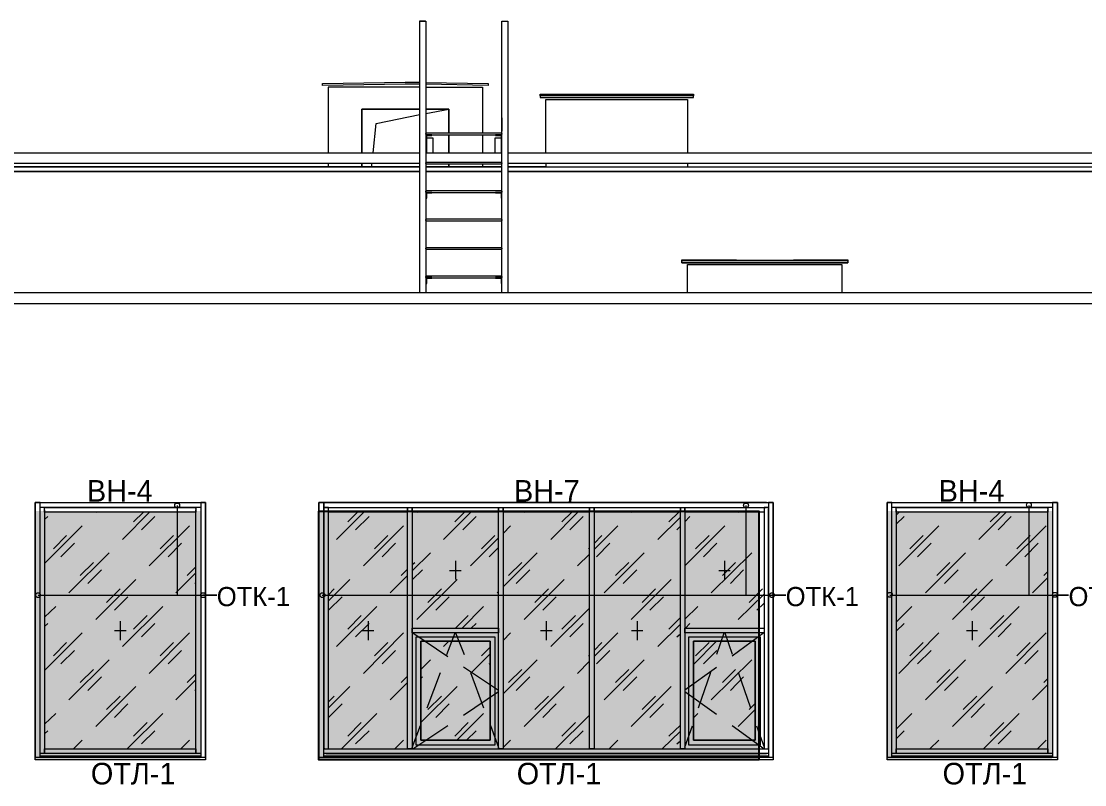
# Model space of a CAD drawing. Header units: millimetres. Extents: x 2294 to 908349, y -83289 to 219220.
# Drawn here: x 346227 to 357830, y 76076 to 84403 of the extents above; entities that cross this region are included whole.
import ezdxf

# ---------------------------------------------------------------- set-up
doc = ezdxf.new("R2010")
doc.units = ezdxf.units.MM
doc.layers.add('PDF _Геометрия', color=7, linetype='Continuous')
doc.layers.add('PDF _Текст', color=7, linetype='Continuous')

msp = doc.modelspace()

# ---------------------------------------------------------------- hatches: boundary and pattern name
at = {"transparency": 33554551}
h = msp.add_hatch(color=3, dxfattribs=at)
h.dxf.hatch_style = 1
h.paths.add_polyline_path([(346379.9001608847, 79059.6237706265), (348178.9505391254, 79059.6237706265), (348178.9505391254, 76346.23249426973), (346379.9001608847, 76346.23249426973)])
h = msp.add_hatch(color=3, dxfattribs=at)
h.dxf.hatch_style = 1
h.paths.add_polyline_path([(349474.9746405466, 79059.62377062556), (354275.2643556597, 79059.62377062556), (354275.2643556597, 76346.23249426973), (349474.9746405466, 76346.23249426973)])
h = msp.add_hatch(color=3, dxfattribs=at)
h.dxf.hatch_style = 1
h.paths.add_polyline_path([(355673.8667481935, 79059.6237706265), (357472.9171264342, 79059.6237706265), (357472.9171264342, 76346.23249426973), (355673.8667481935, 76346.23249426973)])

# ---------------------------------------------------------------- linework, layer by layer
msp.add_lwpolyline([(349474.9746405466, 79059.62377062556), (354275.2643556597, 79059.62377062556), (354275.2643556597, 76346.23249426973), (349474.9746405466, 76346.23249426973)], close=True)
at = {"layer": 'PDF _Геометрия', "lineweight": 9}
for points in [[(350637.8133575248, 84403.0436046219), (350572.2397456302, 84403.0436046219), (350572.2397456302, 84398.67203046032), (350576.6113198383, 84398.67203046032)], [(350576.6113198383, 81443.48792276648), (350576.6113198383, 84403.0436046219), (350642.184931638, 84403.0436046219), (350642.184931638, 81443.48792276648)], [(351468.4124411067, 81443.48792276648), (351468.4124411067, 84403.0436046219), (351533.9860529064, 84403.0436046219), (351533.9860529064, 81443.48792276648)], [(350576.6113198383, 83716.70646716864), (350414.8630771602, 83716.70646716864), (349514.3188076636, 83703.59174477984), (349514.3188076636, 83725.44961539586), (350414.8630771602, 83738.56433778373), (350576.6113198383, 83738.56433778373)], [(350576.6113198383, 83686.1054483254), (349575.5208453501, 83686.1054483254), (349575.5208453501, 82969.16729198233)], [(350642.184931638, 83734.19276367058), (351319.7789207699, 83725.44961539586), (351319.7789207699, 83703.59174477984), (350642.184931638, 83716.70646716864)], [(350642.184931638, 83686.1054483254), (351149.2875299586, 83686.1054483254), (351258.5768830834, 83686.1054483254), (351258.5768830834, 83183.37442402472)], [(351888.0835569634, 83589.93081758847), (351888.0835569634, 83572.44452103903), (353562.3964463754, 83572.44452103903), (353562.3964463754, 83589.93081758847)], [(351888.0835569634, 83585.55924342782), (351888.0835569634, 83572.44452103903), (353562.3964463754, 83572.44452103903), (353562.3964463754, 83585.55924342782)], [(351949.2855946498, 82969.16729198233), (351949.2855946498, 83550.58665047144), (353391.9050555641, 83550.58665047144), (353496.8228344808, 83550.58665047144), (353496.8228344808, 82969.16729198233)], [(350642.184931638, 83397.5815561146), (350891.3646566833, 83445.66887145978)], [(350065.1371473095, 82969.16729198233), (350100.1097402202, 83288.29220303637), (350576.6113198383, 83384.4668337733)], [(351468.4124411067, 83349.49424072192), (351468.4124411067, 83205.23229464074), (351468.4124411067, 83349.49424072192)], [(351468.4124411067, 83183.37442402472), (350642.184931638, 83183.37442402472)], [(350642.184931638, 83170.25970168342), (350642.184931638, 83174.6312757975), (350642.184931638, 83179.00284991064)], [(350642.184931638, 83165.88812752278), (351468.4124411067, 83165.88812752278)], [(350650.9280798661, 82969.16729198233), (350650.9280798661, 83130.91553456639), (350716.5016917589, 83130.91553456639), (350716.5016917589, 82969.16729198233)], [(351258.5768830834, 83165.88812752278), (351258.5768830834, 82969.16729198233)], [(351398.467255004, 82969.16729198233), (351398.467255004, 83130.91553456639), (351464.0408668986, 83130.91553456639), (351464.0408668986, 82969.16729198233)], [(351468.4124411067, 83179.00284991064), (351468.4124411067, 83174.6312757975), (351468.4124411067, 83170.25970168342)], [(350576.6113198383, 82851.13479062938), (332097.9674981574, 82851.13479062938), (332097.9674981574, 82969.16729198233), (350576.6113198383, 82969.16729198233)], [(350642.184931638, 82969.16729198233), (351468.4124411067, 82969.16729198233)], [(351533.9860529064, 82969.16729198233), (364172.2068450174, 82969.16729198233), (364172.2068450174, 82851.13479062938), (351533.9860529064, 82851.13479062938)], [(332181.0274066015, 82816.1621976255), (350576.6113198383, 82816.1621976255), (340674.9959292172, 82816.1621976255), (340674.9959292172, 82851.13479062938), (340674.9959292172, 82816.1621976255)], [(332181.0274066015, 82851.13479062938), (332181.0274066015, 82763.70330816717), (350576.6113198383, 82763.70330816717)], [(349575.5208453501, 82851.13479062938), (349575.5208453501, 82816.1621976255)], [(350052.0224249701, 82816.1621976255), (350052.0224249701, 82851.13479062938)], [(351468.4124411067, 82864.24951297068), (350642.184931638, 82864.24951297068)], [(350642.184931638, 82851.13479062938), (350642.184931638, 82855.50636474346), (350642.184931638, 82859.8779389041)], [(351468.4124411067, 82859.8779389041), (351468.4124411067, 82855.50636474346), (351468.4124411067, 82851.13479062938)], [(351949.2855946498, 82851.13479062938), (351949.2855946498, 82816.1621976255), (351533.9860529064, 82816.1621976255), (364089.1469367633, 82816.1621976255), (364089.1469367633, 82763.70330816717), (364089.1469367633, 82851.13479062938)], [(353496.8228344808, 82851.13479062938), (353496.8228344808, 82816.1621976255), (363498.9844300954, 82816.1621976255)], [(350642.184931638, 82846.76321651624), (351468.4124411067, 82846.76321651624)], [(351468.4124411067, 82763.70330816717), (350642.184931638, 82763.70330816717)], [(351258.5768830834, 82846.76321651624), (351258.5768830834, 82816.1621976255)], [(364111.0048073328, 82265.34385802713), (364111.0048073328, 82763.70330816717), (351533.9860529064, 82763.70330816717)], [(351468.4124411067, 82553.86775019136), (350642.184931638, 82553.86775019136)], [(350642.184931638, 82540.75302785006), (350642.184931638, 82545.12460196414), (350642.184931638, 82549.49617607729)], [(350707.7585435326, 82536.38145368942), (351402.8388292121, 82536.38145368942)], [(351468.4124411067, 82549.49617607729), (351468.4124411067, 82545.12460196414), (351468.4124411067, 82540.75302785006)], [(351468.4124411067, 82243.48598741204), (350642.184931638, 82243.48598741204)], [(350642.184931638, 82230.37126507075), (350642.184931638, 82234.74283913733), (350642.184931638, 82239.11441329797)], [(350642.184931638, 82225.9996909101), (351468.4124411067, 82225.9996909101)], [(351468.4124411067, 82239.11441329797), (351468.4124411067, 82234.74283913733), (351468.4124411067, 82230.37126507075)], [(351468.4124411067, 81933.10422458523), (350642.184931638, 81933.10422458523)], [(350642.184931638, 81919.98950224393), (350642.184931638, 81924.36107635708), (350642.184931638, 81928.73265051865)], [(351468.4124411067, 81928.73265051865), (351468.4124411067, 81924.36107635708), (351468.4124411067, 81919.98950224393)], [(350642.184931638, 81915.61792812985), (351468.4124411067, 81915.61792812985)], [(355245.4524841087, 81788.84227850311), (355245.4524841087, 81766.9844078871), (353435.6207967943, 81766.9844078871), (353435.6207967943, 81788.84227850311)], [(353435.6207967943, 81780.09913027589), (353435.6207967943, 81766.9844078871), (355245.4524841087, 81766.9844078871), (355245.4524841087, 81780.09913027589)], [(353496.8228344808, 81443.48792276648), (353496.8228344808, 81749.49811138515), (355074.9610932975, 81749.49811138515), (355179.8788722141, 81749.49811138515), (355179.8788722141, 81443.48792276648)], [(354030.1548776722, 81797.58542677783), (354650.9184032308, 81797.58542677783)], [(351468.4124411067, 81622.72246180498), (350642.184931638, 81622.72246180498)], [(350642.184931638, 81609.60773946461), (350642.184931638, 81613.97931357776), (350642.184931638, 81618.35088769183)], [(350707.7585435326, 81605.23616530304), (351402.8388292121, 81605.23616530304)], [(351468.4124411067, 81618.35088769183), (351468.4124411067, 81613.97931357776), (351468.4124411067, 81609.60773946461)], [(317300.1890887881, 81321.08384725288), (317300.1890887881, 81443.48792276648), (408399.4222564271, 81443.48792276648), (408399.4222564271, 81321.08384725288), (317300.1890887881, 81321.08384725288), (317300.1890887881, 81443.48792276648)], [(346480.4463656882, 79074.09474758082), (346480.4463656882, 76416.1776802775), (346432.359050343, 76416.1776802775), (346432.359050343, 79074.09474758082), (346432.359050343, 79152.78308181581), (346379.9001608847, 79152.78308181581), (346379.9001608847, 79074.09474758082), (346379.9001608847, 76442.4071250076), (346379.9001608847, 76363.71879077167), (346379.9001608847, 79152.78308181581), (348237.8191634475, 79152.78308181581), (348237.8191634475, 76363.71879077167), (348237.8191634475, 76442.4071250076), (348237.8191634475, 79074.09474758082), (348237.8191634475, 79152.78308181581), (348185.3602739892, 79152.78308181581), (348185.3602739892, 79074.09474758082), (348185.3602739892, 76416.1776802775), (348132.9013845308, 76416.1776802775), (348132.9013845308, 79074.09474758082)], [(354358.0229370485, 79152.78308181581), (353439.9923710043, 79152.78308181581), (352452.0166189505, 79152.78308181581), (351459.6692928786, 79152.78308181581), (350467.3219666185, 79152.78308181581), (349553.6629747825, 79152.78308181581), (349527.4335300999, 79152.78308181581), (349474.9746405466, 79152.78308181581), (349474.9746405466, 79074.09474758082), (349474.9746405466, 77758.25093634077), (349474.9746405466, 76442.4071250076), (349474.9746405466, 76363.71879077167), (349474.9746405466, 79152.78308181581), (354432.3396970744, 79152.78308181581), (354432.3396970744, 76363.71879077167), (354432.3396970744, 76442.4071250076), (354432.3396970744, 77758.25093634077), (354432.3396970744, 79074.09474758082), (354432.3396970744, 79152.78308181581), (354379.880807616, 79152.78308181581), (354379.880807616, 79074.09474758082), (354379.880807616, 77758.25093634077), (354379.880807616, 79100.32419230998), (354331.7934922709, 79100.32419230998), (354331.7934922709, 77758.25093634077), (354331.7934922709, 76468.63656978332), (354379.880807616, 76468.63656978332), (354379.880807616, 77758.25093634077), (354379.880807616, 76442.4071250076), (354379.880807616, 76372.46193904639)], [(349527.4335300999, 76372.46193904639), (349527.4335300999, 76442.4071250076), (349527.4335300999, 77758.25093634077), (349527.4335300999, 79074.09474758082), (349527.4335300999, 79152.78308181581), (349527.4335300999, 79100.32419230998), (349527.4335300999, 77758.25093634077), (349527.4335300999, 76468.63656978332), (349579.8924195583, 76468.63656978332), (349579.8924195583, 77758.25093634077), (349579.8924195583, 79100.32419230998), (349527.4335300999, 79100.32419230998), (349553.6629747825, 79100.32419230998), (350467.3219666185, 79100.32419230998), (351459.6692928786, 79100.32419230998), (352452.0166189505, 79100.32419230998), (353439.9923710043, 79100.32419230998), (354358.0229370485, 79100.32419230998)], [(355774.4129531852, 79074.09474758082), (355774.4129531852, 76416.1776802775), (355726.3256376518, 76416.1776802775), (355726.3256376518, 79074.09474758082), (355726.3256376518, 79152.78308181581), (355673.8667481935, 79152.78308181581), (355673.8667481935, 79074.09474758082), (355673.8667481935, 76442.4071250076), (355673.8667481935, 76363.71879077167), (355673.8667481935, 79152.78308181581), (357531.7857509463, 79152.78308181581), (357531.7857509463, 76363.71879077167), (357531.7857509463, 76442.4071250076), (357531.7857509463, 79074.09474758082), (357531.7857509463, 79152.78308181581), (357479.3268614879, 79152.78308181581), (357479.3268614879, 79074.09474758082), (357479.3268614879, 76416.1776802775), (357426.8679719346, 76416.1776802775), (357426.8679719346, 79074.09474758082)], [(346432.359050343, 76372.46193904639), (346432.359050343, 76442.4071250076), (346432.359050343, 79074.09474758082)], [(348132.9013845308, 79087.20946996869), (348132.9013845308, 79100.32419230998), (348132.9013845308, 79047.86530285166), (346480.4463656882, 79047.86530285166), (346480.4463656882, 79100.32419230998), (348132.9013845308, 79100.32419230998)], [(346480.4463656882, 79087.20946996869), (346480.4463656882, 79100.32419230998)], [(347040.0078536554, 79043.49372873758), (347044.3794276754, 79047.86530285166)], [(347332.9033198378, 78750.5982624127), (347625.7987862101, 79047.86530285166)], [(347450.9358211907, 78942.94752388657), (347560.2251743174, 79047.86530285166)], [(347927.4374007157, 79122.18206297257), (347927.4374007157, 78142.94945919444), (348360.2232390086, 78142.94945919444), (348207.2181447467, 78142.94945919444)], [(348185.3602739892, 79074.09474758082), (348185.3602739892, 76442.4071250076), (348185.3602739892, 76372.46193904639)], [(349667.3239020205, 78750.5982624127), (349964.590942506, 79047.86530285166)], [(349789.7279774866, 78942.94752388657), (349894.6457564982, 79047.86530285166)], [(350541.6387268344, 79043.49372873758), (350546.0103008526, 79047.86530285166)], [(350834.5341930168, 78750.5982624127), (351131.8012335973, 79047.86530285166)], [(350956.9382685779, 78942.94752388657), (351061.8560475896, 79047.86530285166)], [(351713.2205919439, 79043.49372873758), (351717.5921661521, 79047.86530285166)], [(352006.1160583163, 78750.5982624127), (352299.0115246887, 79047.86530285166)], [(352124.1485596693, 78942.94752388657), (352233.4379127941, 79047.86530285166)], [(352880.4308830353, 79043.49372873758), (352884.8024572434, 79047.86530285166)], [(353291.3588507606, 78942.94752388657), (353400.6482038854, 79047.86530285166)], [(354047.6411741266, 79043.49372873758), (354052.0127483348, 79047.86530285166)], [(354130.7010824757, 79122.18206297257), (354130.7010824757, 78142.94945919444), (354567.8584949768, 78142.94945919444), (354414.8534005268, 78142.94945919444)], [(354371.1376593898, 79100.32419230998), (354379.880807616, 79100.32419230998)], [(355726.3256376518, 76372.46193904639), (355726.3256376518, 76442.4071250076), (355726.3256376518, 79074.09474758082)], [(357426.8679719346, 79087.20946996869), (357426.8679719346, 79100.32419230998), (357426.8679719346, 79047.86530285166), (355774.4129531852, 79047.86530285166), (355774.4129531852, 79100.32419230998), (357426.8679719346, 79100.32419230998)], [(355774.4129531852, 79087.20946996869), (355774.4129531852, 79100.32419230998)], [(355774.4129531852, 79017.26428400842), (355805.0139718859, 79047.86530285166)], [(356386.4333304225, 79043.49372873758), (356386.4333304225, 79047.86530285166)], [(356674.9572225867, 78750.5982624127), (356972.2242629773, 79047.86530285166)], [(356797.3612981478, 78942.94752388657), (356906.6506511776, 79047.86530285166)], [(357221.4039880245, 79122.18206297257), (357221.4039880245, 78142.94945919444), (357654.1898263174, 78142.94945919444), (357501.1847320555, 78142.94945919444)], [(357479.3268614879, 79074.09474758082), (357479.3268614879, 76442.4071250076), (357479.3268614879, 76372.46193904639)], [(346480.4463656882, 78969.17696861667), (346515.4189587871, 78999.77798750647)], [(347538.3673037479, 78855.51604142436), (347682.6292498785, 78999.77798750647)], [(349872.7878859306, 78855.51604142436), (350021.4214059843, 78999.77798750647)], [(351044.3697510401, 78855.51604142436), (351188.6316970757, 78999.77798750647)], [(352211.5800420365, 78855.51604142436), (352355.841988167, 78999.77798750647)], [(353173.3263494077, 78750.5982624127), (353418.1345002467, 78995.40641334583)], [(353466.22181578, 78942.94752388657), (353523.0522792584, 78999.77798750647)], [(355774.4129531852, 78916.71807911084), (355861.8444355542, 78999.77798750647)], [(356884.79278061, 78855.51604142436), (357029.0547266456, 78999.77798750647)], [(346480.4463656882, 78488.30381497857), (346891.3743334136, 78899.23178265546)], [(346576.6209964717, 78650.0520576092), (346720.8829425073, 78794.31400369131)], [(347621.427212002, 78462.07437024941), (348062.956198618, 78899.23178265546)], [(347743.8312875631, 78650.0520576092), (347888.0932335986, 78794.31400369131)], [(349960.2193682978, 78462.07437024941), (350397.3767808008, 78899.23178265546)], [(350082.6234438589, 78650.0520576092), (350226.8853899895, 78794.31400369131)], [(351249.8337349503, 78650.0520576092), (351394.0956809858, 78794.31400369131)], [(351485.8987376562, 78816.17187430733), (351564.5870718902, 78899.23178265546)], [(352478.2460637281, 78641.30890933448), (352736.1689369066, 78899.23178265546)], [(352478.2460637281, 78706.8825211816), (352561.3059720772, 78794.31400369131)], [(353378.7903331278, 78855.51604142436), (353418.1345002467, 78894.86020849482)], [(353466.22181578, 78462.07437024941), (353903.379227998, 78899.23178265546)], [(353584.254317038, 78650.0520576092), (353732.8878371867, 78794.31400369131)], [(355800.6423978677, 78462.07437024941), (356237.7998101807, 78899.23178265546)], [(355923.0464732389, 78650.0520576092), (356067.3084193694, 78794.31400369131)], [(356967.8526889591, 78462.07437024941), (357409.3816753852, 78899.23178265546)], [(357090.2567643302, 78650.0520576092), (357234.5187104607, 78794.31400369131)], [(346659.6809048208, 78562.62057509948), (346808.3144249695, 78711.25409529568)], [(347831.2627699322, 78562.62057509948), (347975.5247160608, 78711.25409529568)], [(350165.683352113, 78562.62057509948), (350309.9452981486, 78711.25409529568)], [(351127.4296593892, 78462.07437024941), (351433.4398481029, 78768.08455891465)], [(352504.4755084089, 78562.62057509948), (352648.7374545394, 78711.25409529568)], [(353671.6857995002, 78562.62057509948), (353815.9477456308, 78711.25409529568)], [(356006.1063816829, 78562.62057509948), (356154.7399019266, 78711.25409529568)], [(357177.6882468874, 78562.62057509948), (357321.9501930161, 78711.25409529568)], [(346747.112387283, 78169.17890392453), (347184.2697996909, 78606.33631633059)], [(350493.5514113943, 78409.61548074358), (350690.2722469831, 78606.33631633059)], [(351332.8936432044, 78562.62057509948), (351433.4398481029, 78663.1667799505)], [(351485.8987376562, 78234.75251581823), (351857.4825380745, 78606.33631633059)], [(352294.6399504805, 78462.07437024941), (352425.7871741748, 78588.85001982865)], [(352417.0440260416, 78650.0520576092), (352425.7871741748, 78658.79520583642)], [(352587.5354168529, 78169.17890392453), (353024.6928291658, 78606.33631633059)], [(353754.7457079443, 78169.17890392453), (354196.2746943703, 78606.33631633059)], [(356093.5378640501, 78169.17890392453), (356530.6952765512, 78606.33631633059)], [(346869.5164628441, 78357.15659128432), (347013.7784088796, 78501.41853736644)], [(348036.7267538405, 78357.15659128432), (348132.9013845308, 78453.33122202125)], [(350493.5514113943, 78479.56066675135), (350519.7808561719, 78501.41853736644)], [(350965.6814168061, 78518.90483386838), (350965.6814168061, 78313.44085000572)], [(351542.7292011327, 78357.15659128432), (351686.9911472632, 78501.41853736644)], [(352709.939492224, 78357.15659128432), (352854.2014382596, 78501.41853736644)], [(353877.1497833154, 78357.15659128432), (354021.4117293509, 78501.41853736644)], [(353899.007653978, 78518.90483386838), (353899.007653978, 78313.44085000572)], [(356215.9419396112, 78357.15659128432), (356360.2038857418, 78501.41853736644)], [(346952.5763710982, 78269.72510882211), (347101.2098913419, 78418.35862901737)], [(347914.3226783744, 78169.17890392453), (348132.9013845308, 78387.75761017506)], [(350253.1148346702, 78169.17890392453), (350441.0925219359, 78357.15659128432)], [(350371.1473360232, 78357.15659128432), (350441.0925219359, 78427.10177729209)], [(350493.5514113943, 78309.06927594007), (350602.8407645209, 78418.35862901737)], [(350900.1078049114, 78413.98705490422), (351026.8834545857, 78413.98705490422)], [(351625.7891095767, 78269.72510882211), (351774.4226298204, 78418.35862901737)], [(352792.9994005731, 78269.72510882211), (352941.6329209118, 78418.35862901737)], [(353837.8056161983, 78413.98705490422), (353960.2096916644, 78413.98705490422)], [(353964.5812658726, 78269.72510882211), (354108.8432119081, 78418.35862901737)], [(356299.0018480553, 78269.72510882211), (356447.635368109, 78418.35862901737)], [(357260.7481551415, 78169.17890392453), (357426.8679719346, 78335.29872066923)], [(357383.1522307026, 78357.15659128432), (357426.8679719346, 78400.87233251543)], [(347040.0078536554, 77876.28343764623), (347477.1652658733, 78313.44085000572)], [(347158.0403550083, 78064.26112495945), (347306.673875062, 78212.8946452022)], [(348119.7866620945, 78269.72510882211), (348132.9013845308, 78282.83983116341)], [(349579.8924195583, 78081.74742146139), (349811.585848056, 78313.44085000572)], [(349579.8924195583, 78147.32103335601), (349641.0944572447, 78212.8946452022)], [(350541.6387268344, 77876.28343764623), (350983.1677133555, 78313.44085000572)], [(350664.0428022055, 78064.26112495945), (350812.6763224492, 78212.8946452022)], [(351713.2205919439, 77876.28343764623), (352150.3780044469, 78313.44085000572)], [(351831.2530932969, 78064.26112495945), (351979.8866135406, 78212.8946452022)], [(352880.4308830353, 77876.28343764623), (353317.5882954432, 78313.44085000572)], [(353002.8349585964, 78064.26112495945), (353147.0969046319, 78212.8946452022)], [(354170.0452495927, 78064.26112495945), (354314.3071957233, 78212.8946452022)], [(356386.4333304225, 77876.28343764623), (356823.5907429236, 78313.44085000572)], [(356504.4658317755, 78064.26112495945), (356653.0993520191, 78212.8946452022)], [(346410.5011797755, 78142.94945919444), (348360.2232390086, 78142.94945919444)], [(347245.4718373755, 77981.20121665788), (347389.7337835061, 78125.46316274)], [(349509.9472335505, 78142.94945919444), (354567.8584949768, 78142.94945919444)], [(349579.8924195583, 77981.20121665788), (349728.5259398019, 78125.46316274)], [(350751.4742847627, 77981.20121665788), (350895.7362308933, 78125.46316274)], [(351420.3251257616, 78169.17890392453), (351433.4398481029, 78182.2936263124)], [(351918.6845758541, 77981.20121665788), (352062.9465219828, 78125.46316274)], [(353085.8948669455, 77981.20121665788), (353234.5283870941, 78125.46316274)], [(354047.6411741266, 77876.28343764623), (354331.7934922709, 78156.06418158324)], [(355704.4677670843, 78142.94945919444), (357654.1898263174, 78142.94945919444)], [(356591.8973142377, 77981.20121665788), (356736.1592602732, 78125.46316274)], [(346480.4463656882, 77902.51288242289), (346602.8504411543, 78020.54538377584)], [(347332.9033198378, 77583.38797136885), (347770.0607322457, 78020.54538377584)], [(349667.3239020205, 77583.38797136885), (350104.4813144284, 78020.54538377584)], [(351035.6266028138, 77784.48038107087), (351271.6916055197, 78020.54538377584)], [(352006.1160583163, 77583.38797136885), (352425.7871741748, 78003.0590872264)], [(353466.22181578, 77880.6550117603), (353610.4837618156, 78020.54538377584)], [(354253.1051580368, 77981.20121665788), (354331.7934922709, 78055.51797673223)], [(355774.4129531852, 77850.05399291706), (355944.9043439964, 78020.54538377584)], [(356674.9572225867, 77583.38797136885), (357116.4862091078, 78020.54538377584)], [(347450.9358211907, 77771.36565868207), (347599.5693414344, 77919.99917887826)], [(349789.7279774866, 77771.36565868207), (349933.9899236171, 77919.99917887826)], [(350965.6814168061, 77784.48038107087), (351101.2002147085, 77919.99917887826)], [(352124.1485596693, 77771.36565868207), (352272.782079913, 77919.99917887826)], [(353291.3588507606, 77771.36565868207), (353418.1345002467, 77898.14130826225)], [(356797.3612981478, 77771.36565868207), (356945.9948182015, 77919.99917887826)], [(346480.4463656882, 77801.96667752531), (346515.4189587871, 77832.56769641512)], [(347245.4718373755, 77758.25093634077), (347372.2474869567, 77758.25093634077)], [(347306.673875062, 77858.79714114428), (347306.673875062, 77653.33315732912)], [(347538.3673037479, 77688.305750333), (347682.6292498785, 77832.56769641512)], [(349872.7878859306, 77688.305750333), (350021.4214059843, 77832.56769641512)], [(349947.1046459565, 77758.25093634077), (350073.8802955376, 77758.25093634077)], [(350012.6782578512, 77858.79714114428), (350012.6782578512, 77653.33315732912)], [(351136.1728076173, 77784.48038107087), (351188.6316970757, 77832.56769641512)], [(351892.4551311715, 77758.25093634077), (352019.2307806576, 77758.25093634077)], [(351953.657168858, 77858.79714114428), (351953.657168858, 77653.33315732912)], [(352211.5800420365, 77688.305750333), (352355.841988167, 77832.56769641512)], [(352884.8024572434, 77758.25093634077), (353007.2065327095, 77758.25093634077)], [(352946.0044949299, 77858.79714114428), (352946.0044949299, 77653.33315732912)], [(353173.3263494077, 77583.38797136885), (353418.1345002467, 77828.19612225448)], [(353474.9649639132, 77784.48038107087), (353523.0522792584, 77832.56769641512)], [(355774.4129531852, 77749.50778806699), (355861.8444355542, 77832.56769641512)], [(356539.4384246843, 77758.25093634077), (356661.8425002454, 77758.25093634077)], [(356600.6404625589, 77858.79714114428), (356600.6404625589, 77653.33315732912)], [(356884.79278061, 77688.305750333), (357029.0547266456, 77832.56769641512)], [(346480.4463656882, 77321.09352393472), (346891.3743334136, 77732.02149156504)], [(347621.427212002, 77290.49250504398), (348062.956198618, 77732.02149156504)], [(349960.2193682978, 77290.49250504398), (350397.3767808008, 77732.02149156504)], [(350497.9229856024, 77732.02149156504), (350882.621508552, 77474.09861824405)], [(350834.5341930168, 77583.38797136885), (350891.3646566833, 77640.21843498875)], [(350869.5067861157, 77495.95648890664), (350961.3098427861, 77732.02149156504)], [(350965.6814168061, 77732.02149156504), (351057.4844733814, 77495.95648890664)], [(351485.8987376562, 77648.96158321598), (351564.5870718902, 77732.02149156504)], [(352478.2460637281, 77474.09861824405), (352736.1689369066, 77732.02149156504)], [(353378.7903331278, 77688.305750333), (353418.1345002467, 77723.27834329032)], [(353562.3964463754, 77386.66713578091), (353811.5761714207, 77640.21843498875)], [(353815.9477456308, 77500.32806297322), (353894.6360798648, 77732.02149156504)], [(353903.379227998, 77732.02149156504), (353982.067562232, 77500.32806297322)], [(354327.4219180627, 77732.02149156504), (353982.067562232, 77478.4701923572)], [(355800.6423978677, 77290.49250504398), (356237.7998101807, 77732.02149156504)], [(356967.8526889591, 77290.49250504398), (357409.3816753852, 77732.02149156504)], [(346576.6209964717, 77482.84176651877), (346720.8829425073, 77627.10371259996)], [(346659.6809048208, 77395.41028400813), (346808.3144249695, 77539.67223009025)], [(347743.8312875631, 77482.84176651877), (347888.0932335986, 77627.10371259996)], [(347831.2627699322, 77395.41028400813), (347975.5247160608, 77539.67223009025)], [(350082.6234438589, 77482.84176651877), (350226.8853899895, 77627.10371259996)], [(350165.683352113, 77395.41028400813), (350309.9452981486, 77539.67223009025)], [(351249.8337349503, 77482.84176651877), (351341.6367915275, 77574.64482309413)], [(352478.2460637281, 77539.67223009025), (352561.3059720772, 77627.10371259996)], [(352504.4755084089, 77395.41028400813), (352648.7374545394, 77539.67223009025)], [(353584.254317038, 77482.84176651877), (353732.8878371867, 77627.10371259996)], [(353671.6857995002, 77395.41028400813), (353815.9477456308, 77539.67223009025)], [(355923.0464732389, 77482.84176651877), (356067.3084193694, 77627.10371259996)], [(356006.1063816829, 77395.41028400813), (356154.7399019266, 77539.67223009025)], [(357090.2567643302, 77482.84176651877), (357234.5187104607, 77627.10371259996)], [(357177.6882468874, 77395.41028400813), (357321.9501930161, 77539.67223009025)], [(346747.112387283, 77001.96861288068), (347184.2697996909, 77439.12602528674)], [(350585.3544679715, 77334.20824627508), (350690.2722469831, 77439.12602528674)], [(351127.4296593892, 77290.49250504398), (351341.6367915275, 77504.69963713386)], [(351332.8936432044, 77395.41028400813), (351341.6367915275, 77399.7818581697)], [(351485.8987376562, 77067.54222472687), (351857.4825380745, 77439.12602528674)], [(352294.6399504805, 77290.49250504398), (352425.7871741748, 77421.63972873823)], [(352417.0440260416, 77482.84176651877), (352425.7871741748, 77487.21334063192)], [(352587.5354168529, 77001.96861288068), (353024.6928291658, 77439.12602528674)], [(353754.7457079443, 77001.96861288068), (354196.2746943703, 77439.12602528674)], [(356093.5378640501, 77001.96861288068), (356530.6952765512, 77439.12602528674)], [(346869.5164628441, 77189.9463001939), (347013.7784088796, 77334.20824627508)], [(348036.7267538405, 77189.9463001939), (348132.9013845308, 77286.12093093083)], [(350655.2996540742, 76914.53713041754), (350799.5616001079, 77299.2356533187)], [(351053.1128993633, 77360.43769105175), (351433.4398481029, 77106.88639184483)], [(351127.4296593892, 77299.2356533187), (351271.6916055197, 76914.53713041754)], [(351542.7292011327, 77189.9463001939), (351686.9911472632, 77334.20824627508)], [(352709.939492224, 77189.9463001939), (352854.2014382596, 77334.20824627508)], [(353811.5761714207, 77356.0661168911), (353466.22181578, 77106.88639184483)], [(353614.8553358337, 76914.53713041754), (353750.3741337361, 77303.60722743277)], [(353877.1497833154, 77189.9463001939), (354021.4117293509, 77334.20824627508)], [(354047.6411741266, 77303.60722743277), (354183.159972029, 76914.53713041754)], [(356215.9419396112, 77189.9463001939), (356360.2038857418, 77334.20824627508)], [(346952.5763710982, 77102.51481773076), (347101.2098913419, 77251.14833792695)], [(347914.3226783744, 77001.96861288068), (348132.9013845308, 77220.54731908371)], [(350253.1148346702, 77001.96861288068), (350441.0925219359, 77189.9463001939)], [(350371.1473360232, 77189.9463001939), (350441.0925219359, 77259.89148620167)], [(350585.3544679715, 77233.66204147157), (350602.8407645209, 77251.14833792695)], [(351625.7891095767, 77102.51481773076), (351774.4226298204, 77251.14833792695)], [(352792.9994005731, 77102.51481773076), (352941.6329209118, 77251.14833792695)], [(353964.5812658726, 77102.51481773076), (354108.8432119081, 77251.14833792695)], [(356299.0018480553, 77102.51481773076), (356447.635368109, 77251.14833792695)], [(357260.7481551415, 77001.96861288068), (357426.8679719346, 77168.08842957788)], [(357383.1522307026, 77189.9463001939), (357426.8679719346, 77233.66204147157)], [(347040.0078536554, 76709.07314660237), (347477.1652658733, 77146.23055896186)], [(348119.7866620945, 77102.51481773076), (348132.9013845308, 77115.62954011955)], [(349579.8924195583, 76914.53713041754), (349811.585848056, 77146.23055896186)], [(350585.3544679715, 76752.78888778691), (350983.1677133555, 77146.23055896186)], [(351053.1128993633, 76835.84879618254), (351433.4398481029, 77093.77166945604)], [(351713.2205919439, 76709.07314660237), (352150.3780044469, 77146.23055896186)], [(352880.4308830353, 76709.07314660237), (353317.5882954432, 77146.23055896186)], [(353811.5761714207, 76840.22037029662), (353466.22181578, 77089.40009539039)], [(356386.4333304225, 76709.07314660237), (356823.5907429236, 77146.23055896186)], [(347158.0403550083, 76897.05083386903), (347306.673875062, 77041.31277999771)], [(347245.4718373755, 76809.61935140588), (347389.7337835061, 76958.25287164864)], [(349579.8924195583, 76980.11074226466), (349641.0944572447, 77041.31277999771)], [(349579.8924195583, 76809.61935140588), (349728.5259398019, 76958.25287164864)], [(350664.0428022055, 76897.05083386903), (350812.6763224492, 77041.31277999771)], [(350751.4742847627, 76809.61935140588), (350895.7362308933, 76958.25287164864)], [(351831.2530932969, 76897.05083386903), (351979.8866135406, 77041.31277999771)], [(351918.6845758541, 76809.61935140588), (352062.9465219828, 76958.25287164864)], [(353002.8349585964, 76897.05083386903), (353147.0969046319, 77041.31277999771)], [(353085.8948669455, 76809.61935140588), (353234.5283870941, 76958.25287164864)], [(354170.0452495927, 76897.05083386903), (354235.6188614874, 76962.62444576272)], [(356504.4658317755, 76897.05083386903), (356653.0993520191, 77041.31277999771)], [(356591.8973142377, 76809.61935140588), (356736.1592602732, 76958.25287164864)], [(346480.4463656882, 76735.30259133247), (346602.8504411543, 76853.33509268449)], [(347380.9906352779, 76468.63656978332), (347770.0607322457, 76853.33509268449)], [(349719.7827914788, 76468.63656978332), (350104.4813144284, 76853.33509268449)], [(350978.7961391474, 76560.43962635961), (351271.6916055197, 76853.33509268449)], [(352054.2033736615, 76468.63656978332), (352425.7871741748, 76835.84879618254)], [(353562.3964463754, 76805.24777729274), (353610.4837618156, 76853.33509268449)], [(354047.6411741266, 76709.07314660237), (354235.6188614874, 76897.05083386903)], [(355774.4129531852, 76682.84370182664), (355944.9043439964, 76853.33509268449)], [(356727.4161121401, 76468.63656978332), (357116.4862091078, 76853.33509268449)], [(347450.9358211907, 76604.15536763822), (347599.5693414344, 76752.78888778691)], [(349789.7279774866, 76604.15536763822), (349933.9899236171, 76752.78888778691)], [(350493.5514113943, 76481.75129212462), (350580.9828939515, 76722.18786894367)], [(350497.9229856024, 76468.63656978332), (350882.621508552, 76722.18786894367)], [(350956.9382685779, 76604.15536763822), (351101.2002147085, 76752.78888778691)], [(351346.0083655457, 76722.18786894367), (351433.4398481029, 76481.75129212462)], [(352124.1485596693, 76604.15536763822), (352272.782079913, 76752.78888778691)], [(353291.3588507606, 76604.15536763822), (353418.1345002467, 76726.55944305775)], [(353466.22181578, 76486.12286628527), (353549.2817240341, 76717.81629483053)], [(354327.4219180627, 76468.63656978332), (353982.067562232, 76717.81629483053)], [(354248.7335838287, 76717.81629483053), (354331.7934922709, 76486.12286628527)], [(356797.3612981478, 76604.15536763822), (356945.9948182015, 76752.78888778691)], [(346480.4463656882, 76630.38481236738), (346515.4189587871, 76665.3574053247)], [(347538.3673037479, 76521.09545924258), (347682.6292498785, 76665.3574053247)], [(349872.7878859306, 76521.09545924258), (350021.4214059843, 76665.3574053247)], [(351083.713918159, 76560.43962635961), (351188.6316970757, 76665.3574053247)], [(352211.5800420365, 76521.09545924258), (352355.841988167, 76665.3574053247)], [(353221.4136646579, 76468.63656978332), (353418.1345002467, 76660.98583121062)], [(355774.4129531852, 76577.92592286156), (355861.8444355542, 76665.3574053247)], [(356884.79278061, 76521.09545924258), (357029.0547266456, 76665.3574053247)], [(346795.1997026282, 76468.63656978332), (346891.3743334136, 76560.43962635961)], [(347966.7815678327, 76468.63656978332), (348062.956198618, 76560.43962635961)], [(349540.5482524412, 76468.63656978332), (349527.4335300999, 76468.63656978332)], [(349553.6629747825, 76468.63656978332), (350467.3219666185, 76468.63656978332), (351459.6692928786, 76468.63656978332), (352452.0166189505, 76468.63656978332), (353439.9923710043, 76468.63656978332), (354358.0229370485, 76468.63656978332)], [(350301.2021500154, 76468.63656978332), (350397.3767808008, 76560.43962635961)], [(351485.8987376562, 76481.75129212462), (351564.5870718902, 76560.43962635961)], [(352639.9943063112, 76468.63656978332), (352736.1689369066, 76560.43962635961)], [(353378.7903331278, 76521.09545924258), (353418.1345002467, 76556.06805224647)], [(353899.007653978, 76560.43962635961), (353903.379227998, 76560.43962635961)], [(354379.880807616, 76468.63656978332), (354371.1376593898, 76468.63656978332)], [(356141.6251795853, 76468.63656978332), (356237.7998101807, 76560.43962635961)], [(357313.2070446948, 76468.63656978332), (357409.3816753852, 76560.43962635961)], [(348237.8191634475, 76376.83351316047), (348237.8191634475, 76372.46193904639), (346379.9001608847, 76372.46193904639), (346379.9001608847, 76376.83351316047)], [(348237.8191634475, 76372.46193904639), (348237.8191634475, 76346.23249426973), (346379.9001608847, 76346.23249426973), (346379.9001608847, 76372.46193904639)], [(346379.9001608847, 76350.6040684313), (346379.9001608847, 76354.97564254445)], [(348185.3602739892, 76416.1776802775), (346432.359050343, 76416.1776802775)], [(348185.3602739892, 76385.57666138769), (346432.359050343, 76385.57666138769), (348185.3602739892, 76385.57666138769)], [(348185.3602739892, 76385.57666138769), (346432.359050343, 76385.57666138769)], [(348237.8191634475, 76354.97564254445), (348237.8191634475, 76350.6040684313)], [(354432.3396970744, 76376.83351316047), (354432.3396970744, 76372.46193904639), (349474.9746405466, 76372.46193904639), (349474.9746405466, 76376.83351316047)], [(354432.3396970744, 76372.46193904639), (354432.3396970744, 76346.23249426973), (349474.9746405466, 76346.23249426973), (349474.9746405466, 76372.46193904639)], [(349474.9746405466, 76350.6040684313), (349474.9746405466, 76354.97564254445)], [(354379.880807616, 76416.1776802775), (349527.4335300999, 76416.1776802775)], [(354379.880807616, 76385.57666138769), (349527.4335300999, 76385.57666138769), (354379.880807616, 76385.57666138769)], [(354379.880807616, 76385.57666138769), (349527.4335300999, 76385.57666138769)], [(349553.6629747825, 76416.1776802775), (350467.3219666185, 76416.1776802775), (351459.6692928786, 76416.1776802775), (352452.0166189505, 76416.1776802775), (353439.9923710043, 76416.1776802775), (354358.0229370485, 76416.1776802775)], [(354432.3396970744, 76354.97564254445), (354432.3396970744, 76350.6040684313)], [(357531.7857509463, 76376.83351316047), (357531.7857509463, 76372.46193904639), (355673.8667481935, 76372.46193904639), (355673.8667481935, 76376.83351316047)], [(357531.7857509463, 76372.46193904639), (357531.7857509463, 76346.23249426973), (355673.8667481935, 76346.23249426973), (355673.8667481935, 76372.46193904639)], [(355673.8667481935, 76350.6040684313), (355673.8667481935, 76354.97564254445)], [(357479.3268614879, 76416.1776802775), (355726.3256376518, 76416.1776802775)], [(357479.3268614879, 76385.57666138769), (355726.3256376518, 76385.57666138769), (357479.3268614879, 76385.57666138769)], [(357479.3268614879, 76385.57666138769), (355726.3256376518, 76385.57666138769)], [(357531.7857509463, 76354.97564254445), (357531.7857509463, 76350.6040684313)]]:
    msp.add_lwpolyline(points, dxfattribs=at)
for points in [[(353562.3964463754, 83589.93081758847), (351888.0835569634, 83589.93081758847), (351888.0835569634, 83607.4171140904), (353562.3964463754, 83607.4171140904)], [(350576.6113198383, 83445.66887145978), (349942.7330717484, 83445.66887145978), (349942.7330717484, 82969.16729198233), (349942.7330717484, 83445.66887145978)], [(350891.3646566833, 83445.66887145978), (350642.184931638, 83445.66887145978), (350891.3646566833, 83445.66887145978), (350891.3646566833, 83183.37442402472)], [(350642.184931638, 83165.88812752278), (350642.184931638, 83100.31451567565), (350650.9280798661, 83100.31451567565), (350650.9280798661, 83157.14497929555), (350707.7585435326, 83157.14497929555), (350707.7585435326, 83165.88812752278)], [(350891.3646566833, 82969.16729198233), (350891.3646566833, 83165.88812752278)], [(351468.4124411067, 83165.88812752278), (351402.8388292121, 83165.88812752278), (351402.8388292121, 83157.14497929555), (351464.0408668986, 83157.14497929555), (351464.0408668986, 83100.31451567565), (351468.4124411067, 83100.31451567565)], [(349942.7330717484, 82851.13479062938), (349942.7330717484, 82816.1621976255)], [(332181.0274066015, 82763.70330816717), (350576.6113198383, 82763.70330816717)], [(351468.4124411067, 82816.1621976255), (350642.184931638, 82816.1621976255)], [(350642.184931638, 82763.70330816717), (351468.4124411067, 82763.70330816717)], [(350891.3646566833, 82816.1621976255), (350891.3646566833, 82846.76321651624)], [(351533.9860529064, 82763.70330816717), (364089.1469367633, 82763.70330816717)], [(350642.184931638, 82536.38145368942), (350642.184931638, 82475.17941595637), (350650.9280798661, 82475.17941595637), (350650.9280798661, 82532.00987962284), (350707.7585435326, 82532.00987962284), (350707.7585435326, 82536.38145368942)], [(351468.4124411067, 82536.38145368942), (351402.8388292121, 82536.38145368942), (351402.8388292121, 82532.00987962284), (351464.0408668986, 82532.00987962284), (351464.0408668986, 82475.17941595637), (351468.4124411067, 82475.17941595637)], [(355245.4524841087, 81788.84227850311), (353435.6207967943, 81788.84227850311), (353435.6207967943, 81801.95700089098), (354030.1548776722, 81801.95700089098), (354030.1548776722, 81797.58542677783), (354650.9184032308, 81797.58542677783), (354650.9184032308, 81801.95700089098), (355245.4524841087, 81801.95700089098)], [(350642.184931638, 81609.60773946461), (350642.184931638, 81544.03412756999), (350650.9280798661, 81544.03412756999), (350650.9280798661, 81600.8645911899), (350707.7585435326, 81600.8645911899), (350707.7585435326, 81609.60773946461)], [(351468.4124411067, 81609.60773946461), (351402.8388292121, 81609.60773946461), (351402.8388292121, 81600.8645911899), (351464.0408668986, 81600.8645911899), (351464.0408668986, 81544.03412756999), (351468.4124411067, 81544.03412756999)], [(346454.2169209106, 79152.78308181581), (348185.3602739892, 79152.78308181581), (348185.3602739892, 79100.32419230998), (346454.2169209106, 79100.32419230998), (346432.359050343, 79100.32419230998), (346432.359050343, 79152.78308181581)], [(355748.1835084094, 79152.78308181581), (357479.3268614879, 79152.78308181581), (357479.3268614879, 79100.32419230998), (355748.1835084094, 79100.32419230998), (355726.3256376518, 79100.32419230998), (355726.3256376518, 79152.78308181581)], [(350441.0925219359, 79047.86530285166), (349579.8924195583, 79047.86530285166), (349579.8924195583, 79100.32419230998), (350441.0925219359, 79100.32419230998)], [(350441.0925219359, 77758.25093634077), (350441.0925219359, 79100.32419230998), (350493.5514113943, 79100.32419230998), (350493.5514113943, 77758.25093634077), (350493.5514113943, 76468.63656978332), (350441.0925219359, 76468.63656978332)], [(351433.4398481029, 79047.86530285166), (350493.5514113943, 79047.86530285166), (350493.5514113943, 79100.32419230998), (351433.4398481029, 79100.32419230998)], [(351433.4398481029, 77758.25093634077), (351433.4398481029, 79100.32419230998), (351485.8987376562, 79100.32419230998), (351485.8987376562, 77758.25093634077), (351485.8987376562, 76468.63656978332), (351433.4398481029, 76468.63656978332)], [(352425.7871741748, 79047.86530285166), (351485.8987376562, 79047.86530285166), (351485.8987376562, 79100.32419230998), (352425.7871741748, 79100.32419230998)], [(352425.7871741748, 77758.25093634077), (352425.7871741748, 79100.32419230998), (352478.2460637281, 79100.32419230998), (352478.2460637281, 77758.25093634077), (352478.2460637281, 76468.63656978332), (352425.7871741748, 76468.63656978332)], [(353418.1345002467, 79047.86530285166), (352478.2460637281, 79047.86530285166), (352478.2460637281, 79100.32419230998), (353418.1345002467, 79100.32419230998)], [(353418.1345002467, 77758.25093634077), (353418.1345002467, 79100.32419230998), (353466.22181578, 79100.32419230998), (353466.22181578, 77758.25093634077), (353466.22181578, 76468.63656978332), (353418.1345002467, 76468.63656978332)], [(354331.7934922709, 79047.86530285166), (353466.22181578, 79047.86530285166), (353466.22181578, 79100.32419230998), (354331.7934922709, 79100.32419230998)], [(351433.4398481029, 77732.02149156504), (350493.5514113943, 77732.02149156504), (350493.5514113943, 77784.48038107087), (351433.4398481029, 77784.48038107087)], [(354331.7934922709, 77732.02149156504), (353466.22181578, 77732.02149156504), (353466.22181578, 77784.48038107087), (354331.7934922709, 77784.48038107087)], [(350537.2671527213, 77688.305750333), (351394.0956809858, 77688.305750333), (351394.0956809858, 76507.98073685379), (350537.2671527213, 76507.98073685379)], [(351394.0956809858, 77688.305750333), (351394.0956809858, 76507.98073685379), (350537.2671527213, 76507.98073685379), (350537.2671527213, 77688.305750333)], [(351341.6367915275, 77640.21843498875), (350585.3544679715, 77640.21843498875), (350585.3544679715, 76560.43962635961), (351341.6367915275, 76560.43962635961)], [(350585.3544679715, 76560.43962635961), (350585.3544679715, 77640.21843498875), (351341.6367915275, 77640.21843498875), (351341.6367915275, 76560.43962635961)], [(353509.9375569171, 77688.305750333), (354288.0777509457, 77688.305750333), (354288.0777509457, 76507.98073685379), (353509.9375569171, 76507.98073685379)], [(354288.0777509457, 77688.305750333), (354288.0777509457, 76507.98073685379), (353509.9375569171, 76507.98073685379), (353509.9375569171, 77688.305750333)], [(354235.6188614874, 77640.21843498875), (353562.3964463754, 77640.21843498875), (353562.3964463754, 76560.43962635961), (354235.6188614874, 76560.43962635961)], [(353562.3964463754, 76560.43962635961), (353562.3964463754, 77640.21843498875), (354235.6188614874, 77640.21843498875), (354235.6188614874, 76560.43962635961)], [(348132.9013845308, 76416.1776802775), (346480.4463656882, 76416.1776802775), (346480.4463656882, 76468.63656978332), (348132.9013845308, 76468.63656978332)], [(357426.8679719346, 76416.1776802775), (355774.4129531852, 76416.1776802775), (355774.4129531852, 76468.63656978332), (357426.8679719346, 76468.63656978332)]]:
    msp.add_lwpolyline(points, close=True, dxfattribs=at)
for points in [[(347901.2079559399, 79122.18206297257), (347901.2079559399, 79139.66835942701), (347909.9511041662, 79148.41150770173), (347927.4374007157, 79148.41150770173)], [(347901.2079559399, 79122.18206297257), (347901.2079559399, 79139.66835942701), (347909.9511041662, 79148.41150770173), (347927.4374007157, 79148.41150770173)], [(347927.4374007157, 79148.41150770173), (347940.552123057, 79148.41150770173), (347953.6668454914, 79139.66835942701), (347953.6668454914, 79122.18206297257)], [(347927.4374007157, 79148.41150770173), (347940.552123057, 79148.41150770173), (347953.6668454914, 79139.66835942701), (347953.6668454914, 79122.18206297257)], [(354108.8432119081, 79122.18206297257), (354108.8432119081, 79139.66835942701), (354117.5863601344, 79148.41150770173), (354135.0726566839, 79148.41150770173)], [(354108.8432119081, 79122.18206297257), (354108.8432119081, 79139.66835942701), (354117.5863601344, 79148.41150770173), (354135.0726566839, 79148.41150770173)], [(354135.0726566839, 79148.41150770173), (354148.1873790252, 79148.41150770173), (354161.3021014614, 79139.66835942701), (354161.3021014614, 79122.18206297257)], [(354135.0726566839, 79148.41150770173), (354148.1873790252, 79148.41150770173), (354161.3021014614, 79139.66835942701), (354161.3021014614, 79122.18206297257)], [(357195.1745433419, 79126.55363708665), (357195.1745433419, 79144.03993358859), (357203.917691665, 79152.78308181581), (357221.4039880245, 79152.78308181581)], [(357195.1745433419, 79126.55363708665), (357195.1745433419, 79144.03993358859), (357203.917691665, 79152.78308181581), (357221.4039880245, 79152.78308181581)], [(357221.4039880245, 79152.78308181581), (357234.5187104607, 79152.78308181581), (357247.6334328002, 79144.03993358859), (357247.6334328002, 79126.55363708665)], [(357221.4039880245, 79152.78308181581), (357234.5187104607, 79152.78308181581), (357247.6334328002, 79144.03993358859), (357247.6334328002, 79126.55363708665)], [(347927.4374007157, 79095.9526182434), (347909.9511041662, 79095.9526182434), (347901.2079559399, 79109.0673405847), (347901.2079559399, 79122.18206297257)], [(347927.4374007157, 79095.9526182434), (347909.9511041662, 79095.9526182434), (347901.2079559399, 79109.0673405847), (347901.2079559399, 79122.18206297257)], [(347953.6668454914, 79122.18206297257), (347953.6668454914, 79109.0673405847), (347940.552123057, 79095.9526182434), (347927.4374007157, 79095.9526182434)], [(347953.6668454914, 79122.18206297257), (347953.6668454914, 79109.0673405847), (347940.552123057, 79095.9526182434), (347927.4374007157, 79095.9526182434)], [(354135.0726566839, 79095.9526182434), (354117.5863601344, 79095.9526182434), (354108.8432119081, 79109.0673405847), (354108.8432119081, 79122.18206297257)], [(354135.0726566839, 79095.9526182434), (354117.5863601344, 79095.9526182434), (354108.8432119081, 79109.0673405847), (354108.8432119081, 79122.18206297257)], [(354161.3021014614, 79122.18206297257), (354161.3021014614, 79109.0673405847), (354148.1873790252, 79095.9526182434), (354135.0726566839, 79095.9526182434)], [(354161.3021014614, 79122.18206297257), (354161.3021014614, 79109.0673405847), (354148.1873790252, 79095.9526182434), (354135.0726566839, 79095.9526182434)], [(357221.4039880245, 79100.32419230998), (357203.917691665, 79100.32419230998), (357195.1745433419, 79113.43891469785), (357195.1745433419, 79126.55363708665)], [(357221.4039880245, 79100.32419230998), (357203.917691665, 79100.32419230998), (357195.1745433419, 79113.43891469785), (357195.1745433419, 79126.55363708665)], [(357247.6334328002, 79126.55363708665), (357247.6334328002, 79113.43891469785), (357234.5187104607, 79100.32419230998), (357221.4039880245, 79100.32419230998)], [(357247.6334328002, 79126.55363708665), (357247.6334328002, 79113.43891469785), (357234.5187104607, 79100.32419230998), (357221.4039880245, 79100.32419230998)], [(346384.2717350929, 78142.94945919444), (346384.2717350929, 78160.43575569638), (346393.014883226, 78169.17890392453), (346410.5011797755, 78169.17890392453)], [(346384.2717350929, 78142.94945919444), (346384.2717350929, 78160.43575569638), (346393.014883226, 78169.17890392453), (346410.5011797755, 78169.17890392453)], [(346410.5011797755, 78116.72001446527), (346393.014883226, 78116.72001446527), (346384.2717350929, 78129.83473680657), (346384.2717350929, 78142.94945919444)], [(346410.5011797755, 78116.72001446527), (346393.014883226, 78116.72001446527), (346384.2717350929, 78129.83473680657), (346384.2717350929, 78142.94945919444)], [(346410.5011797755, 78169.17890392453), (346423.6159022099, 78169.17890392453), (346436.7306245512, 78160.43575569638), (346436.7306245512, 78142.94945919444)], [(346410.5011797755, 78169.17890392453), (346423.6159022099, 78169.17890392453), (346436.7306245512, 78160.43575569638), (346436.7306245512, 78142.94945919444)], [(346436.7306245512, 78142.94945919444), (346436.7306245512, 78129.83473680657), (346423.6159022099, 78116.72001446527), (346410.5011797755, 78116.72001446527)], [(346436.7306245512, 78142.94945919444), (346436.7306245512, 78129.83473680657), (346423.6159022099, 78116.72001446527), (346410.5011797755, 78116.72001446527)], [(348185.3602739892, 78142.94945919444), (348185.3602739892, 78160.43575569638), (348194.1034223104, 78169.17890392453), (348211.5897187667, 78169.17890392453)], [(348185.3602739892, 78142.94945919444), (348185.3602739892, 78160.43575569638), (348194.1034223104, 78169.17890392453), (348211.5897187667, 78169.17890392453)], [(348211.5897187667, 78116.72001446527), (348194.1034223104, 78116.72001446527), (348185.3602739892, 78129.83473680657), (348185.3602739892, 78142.94945919444)], [(348211.5897187667, 78116.72001446527), (348194.1034223104, 78116.72001446527), (348185.3602739892, 78129.83473680657), (348185.3602739892, 78142.94945919444)], [(348211.5897187667, 78169.17890392453), (348224.7044411062, 78169.17890392453), (348237.8191634475, 78160.43575569638), (348237.8191634475, 78142.94945919444)], [(348211.5897187667, 78169.17890392453), (348224.7044411062, 78169.17890392453), (348237.8191634475, 78160.43575569638), (348237.8191634475, 78142.94945919444)], [(348237.8191634475, 78142.94945919444), (348237.8191634475, 78129.83473680657), (348224.7044411062, 78116.72001446527), (348211.5897187667, 78116.72001446527)], [(348237.8191634475, 78142.94945919444), (348237.8191634475, 78129.83473680657), (348224.7044411062, 78116.72001446527), (348211.5897187667, 78116.72001446527)], [(349488.0893629829, 78142.94945919444), (349488.0893629829, 78160.43575569638), (349496.8325111142, 78169.17890392453), (349514.3188076636, 78169.17890392453)], [(349488.0893629829, 78142.94945919444), (349488.0893629829, 78160.43575569638), (349496.8325111142, 78169.17890392453), (349514.3188076636, 78169.17890392453)], [(349514.3188076636, 78116.72001446527), (349496.8325111142, 78116.72001446527), (349488.0893629829, 78129.83473680657), (349488.0893629829, 78142.94945919444)], [(349514.3188076636, 78116.72001446527), (349496.8325111142, 78116.72001446527), (349488.0893629829, 78129.83473680657), (349488.0893629829, 78142.94945919444)], [(349514.3188076636, 78169.17890392453), (349527.4335300999, 78169.17890392453), (349540.5482524412, 78160.43575569638), (349540.5482524412, 78142.94945919444)], [(349514.3188076636, 78169.17890392453), (349527.4335300999, 78169.17890392453), (349540.5482524412, 78160.43575569638), (349540.5482524412, 78142.94945919444)], [(349540.5482524412, 78142.94945919444), (349540.5482524412, 78129.83473680657), (349527.4335300999, 78116.72001446527), (349514.3188076636, 78116.72001446527)], [(349540.5482524412, 78142.94945919444), (349540.5482524412, 78129.83473680657), (349527.4335300999, 78116.72001446527), (349514.3188076636, 78116.72001446527)], [(354392.9955299573, 78142.94945919444), (354392.9955299573, 78160.43575569638), (354401.7386781855, 78169.17890392453), (354419.2249747349, 78169.17890392453)], [(354392.9955299573, 78142.94945919444), (354392.9955299573, 78160.43575569638), (354401.7386781855, 78169.17890392453), (354419.2249747349, 78169.17890392453)], [(354419.2249747349, 78116.72001446527), (354401.7386781855, 78116.72001446527), (354392.9955299573, 78129.83473680657), (354392.9955299573, 78142.94945919444)], [(354419.2249747349, 78116.72001446527), (354401.7386781855, 78116.72001446527), (354392.9955299573, 78129.83473680657), (354392.9955299573, 78142.94945919444)], [(354419.2249747349, 78169.17890392453), (354432.3396970744, 78169.17890392453), (354445.4544194157, 78160.43575569638), (354445.4544194157, 78142.94945919444)], [(354419.2249747349, 78169.17890392453), (354432.3396970744, 78169.17890392453), (354445.4544194157, 78160.43575569638), (354445.4544194157, 78142.94945919444)], [(354445.4544194157, 78142.94945919444), (354445.4544194157, 78129.83473680657), (354432.3396970744, 78116.72001446527), (354419.2249747349, 78116.72001446527)], [(354445.4544194157, 78142.94945919444), (354445.4544194157, 78129.83473680657), (354432.3396970744, 78116.72001446527), (354419.2249747349, 78116.72001446527)], [(355678.2383224017, 78147.32103335601), (355678.2383224017, 78164.80732985795), (355686.9814705348, 78173.55047808518), (355704.4677670843, 78173.55047808518)], [(355678.2383224017, 78147.32103335601), (355678.2383224017, 78164.80732985795), (355686.9814705348, 78173.55047808518), (355704.4677670843, 78173.55047808518)], [(355704.4677670843, 78121.09158857935), (355686.9814705348, 78121.09158857935), (355678.2383224017, 78134.20631096722), (355678.2383224017, 78147.32103335601)], [(355704.4677670843, 78121.09158857935), (355686.9814705348, 78121.09158857935), (355678.2383224017, 78134.20631096722), (355678.2383224017, 78147.32103335601)], [(355704.4677670843, 78173.55047808518), (355717.5824895187, 78173.55047808518), (355730.69721186, 78164.80732985795), (355730.69721186, 78147.32103335601)], [(355704.4677670843, 78173.55047808518), (355717.5824895187, 78173.55047808518), (355730.69721186, 78164.80732985795), (355730.69721186, 78147.32103335601)], [(355730.69721186, 78147.32103335601), (355730.69721186, 78134.20631096722), (355717.5824895187, 78121.09158857935), (355704.4677670843, 78121.09158857935)], [(355730.69721186, 78147.32103335601), (355730.69721186, 78134.20631096722), (355717.5824895187, 78121.09158857935), (355704.4677670843, 78121.09158857935)], [(357479.3268614879, 78147.32103335601), (357479.3268614879, 78164.80732985795), (357488.0700096192, 78173.55047808518), (357505.5563061687, 78173.55047808518)], [(357479.3268614879, 78147.32103335601), (357479.3268614879, 78164.80732985795), (357488.0700096192, 78173.55047808518), (357505.5563061687, 78173.55047808518)], [(357505.5563061687, 78121.09158857935), (357488.0700096192, 78121.09158857935), (357479.3268614879, 78134.20631096722), (357479.3268614879, 78147.32103335601)], [(357505.5563061687, 78121.09158857935), (357488.0700096192, 78121.09158857935), (357479.3268614879, 78134.20631096722), (357479.3268614879, 78147.32103335601)], [(357505.5563061687, 78173.55047808518), (357518.671028605, 78173.55047808518), (357531.7857509463, 78164.80732985795), (357531.7857509463, 78147.32103335601)], [(357505.5563061687, 78173.55047808518), (357518.671028605, 78173.55047808518), (357531.7857509463, 78164.80732985795), (357531.7857509463, 78147.32103335601)], [(357531.7857509463, 78147.32103335601), (357531.7857509463, 78134.20631096722), (357518.671028605, 78121.09158857935), (357505.5563061687, 78121.09158857935)], [(357531.7857509463, 78147.32103335601), (357531.7857509463, 78134.20631096722), (357518.671028605, 78121.09158857935), (357505.5563061687, 78121.09158857935)]]:
    msp.add_open_spline(points, degree=3, dxfattribs=at)

# ---------------------------------------------------------------- texts
at = {"layer": 'PDF _Текст', "attachment_point": 4, "style": ''}
for s, insert, char_height in [('ВН-4', (346942.9346724602, 79281.34054598794), 235.2868864584291), ('ВН-7', (351602.9231838549, 79281.34054598794), 235.2868864584291), ('ВН-4', (356236.6928116775, 79281.34054598794), 235.2868864584291), ('ОТК-1', (348359.2924486569, 78126.66243429878), 209.3022178996853), ('ОТК-1', (354566.7909626609, 78126.66243429878), 209.3022178996853), ('ОТК-1', (357653.0505879673, 78126.66243429878), 209.3022178996853), ('ОТЛ-1', (346986.0295161849, 76195.07647377183), 235.2868864584291), ('ОТЛ-1', (351632.7084756179, 76195.07647377183), 235.2868864584291), ('ОТЛ-1', (356279.3874350491, 76195.07647377183), 235.2868864584291)]:
    msp.add_mtext(s, dxfattribs=dict(at, insert=insert, char_height=char_height))

doc.saveas('drawing.dxf')
